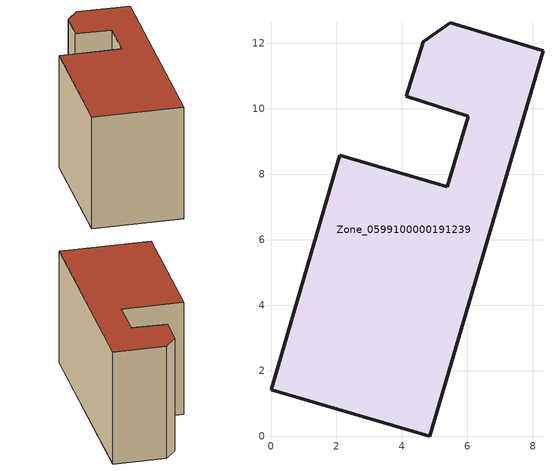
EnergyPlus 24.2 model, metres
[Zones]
Zone_0599100000191239
 floor ground (C_G): 4.65,12.04 5.48,12.62 8.31,11.77 4.85,0 0,1.41 2.1,8.57 5.39,7.61 6.02,9.77 4.13,10.39 z0
 wall outside (C_F): 5.48,12.62 4.65,12.04 4.13,10.39 6.02,9.77 5.39,7.61 2.1,8.57 0,1.41 4.85,0 8.31,11.77 5.48,12.62 z0:6.69
 roof outside (C_R): 0,1.41 4.85,0 8.31,11.77 5.48,12.62 4.65,12.04 4.13,10.39 6.02,9.77 5.39,7.61 2.1,8.57 z6.69
[BUILDING]
Pand.0599100000191239: North Axis=0; Terrain=City; Loads Convergence Tolerance Value=0.04; Temperature Convergence Tolerance Value=0.4; Solar Distribution=FullExterior; Maximum Number of Warmup Days=25; Minimum Number of Warmup Days=1
[Site:Location]
Rotterdam.The.Hague.AP_ZH_NLD Design_Conditions: Latitude=51.96; Longitude=4.45; Time Zone=1; Elevation=-4.5
[SITE:GROUNDTEMPERATURE:BUILDINGSURFACE]
18, 18, 18, 18, 18, 18, 18, 18, 18, 18, 18, 18
[MATERIAL] Thermal Absorptance=0.9; Solar Absorptance=0.7; Visible Absorptance=0.7
Name | Roughness | Thickness | Conductivity | Density | Specific Heat
G.TI.1946 | MediumSmooth | 0.15 | 1 | 540 | 1210
F.TI.1946 | Rough | 0.3 | 0.857143 | 1920 | 840
R.TI.1946 | MediumRough | 0.2 | 0.1 | 1500 | 1000
[CONSTRUCTION]
C_G: G.TI.1946
C_F: F.TI.1946
C_R: R.TI.1946
[ZONE]
Zone_0599100000191239: Type=1; Multiplier=1; Ceiling Height=Autocalculate; Volume=Autocalculate; Floor Area=autocalculate; Part of Total Floor Area=Yes
[ZONEINFILTRATION:DESIGNFLOWRATE]
Infil_Zone_0599100000191239: Zone or ZoneList or Space or SpaceList=Zone_0599100000191239; Schedule=AlwaysOn; Design Flow Rate Calculation Method=Flow/Area; Flow Rate per Floor Area=0.003; Constant Term Coefficient=1; Temperature Term Coefficient=0; Velocity Term Coefficient=0; Velocity Squared Term Coefficient=0
[HVACTEMPLATE:ZONE:IDEALLOADSAIRSYSTEM]
Zone_0599100000191239: Maximum Heating Supply Air Temperature=50; Minimum Cooling Supply Air Temperature=13; Maximum Heating Supply Air Humidity Ratio=0.0156; Minimum Cooling Supply Air Humidity Ratio=0.0077; Heating Limit=NoLimit; Cooling Limit=NoLimit; Dehumidification Control Type=ConstantSensibleHeatRatio; Cooling Sensible Heat Ratio=0.7; Dehumidification Setpoint=60; Humidification Control Type=None; Humidification Setpoint=30; Outdoor Air Method=None; Outdoor Air Flow Rate per Person=0.00944; Outdoor Air Flow Rate per Zone Floor Area=0; Outdoor Air Flow Rate per Zone=0; Demand Controlled Ventilation Type=None; Outdoor Air Economizer Type=NoEconomizer; Heat Recovery Type=None; Sensible Heat Recovery Effectiveness=0.7; Latent Heat Recovery Effectiveness=0.65
[ZONECONTROL:THERMOSTAT]
ThermostatControl_Zone_0599100000191239: Zone or ZoneList=Zone_0599100000191239; Control Type Schedule=DualSetpointControlType; Control 1=Thermostat_Zone_0599100000191239; Temperature Difference Between Cutout And Setpoint=0
[THERMOSTATSETPOINT:DUALSETPOINT]
Thermostat_Zone_0599100000191239: Heating Setpoint Temperature Schedule=HeatingSetpoint_Zone_0599100000191239; Cooling Setpoint Temperature Schedule=CoolingSetpoint_Zone_0599100000191239
[SCHEDULE:COMPACT]
HeatingSetpoint_Zone_0599100000191239: Through: 12/31, For: AllDays, Until: 24:00, 21
CoolingSetpoint_Zone_0599100000191239: Through: 12/31, For: AllDays, Until: 24:00, 24
DualSetpointControlType: Through: 12/31, For: AllDays, Until: 24:00, 4
AlwaysOn: Through: 12/31, For: AllDays, Until: 24:00, 1
